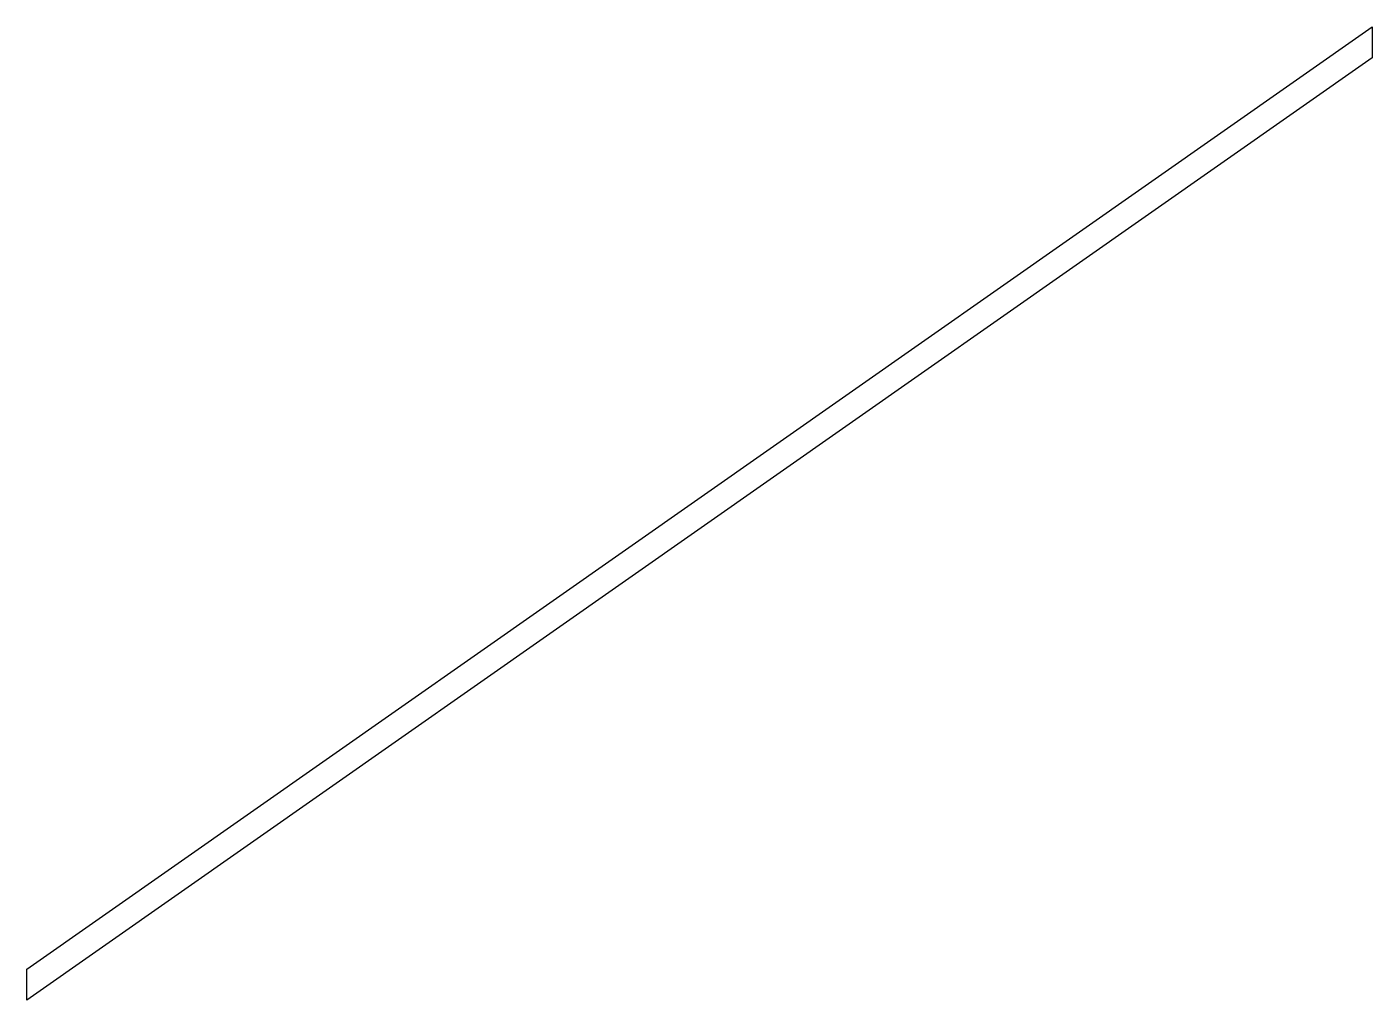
# Model space of a CAD drawing. Header units: millimetres. Extents: x 0 to 260, y 0 to 188.
import ezdxf

# ---------------------------------------------------------------- set-up
doc = ezdxf.new("R2010")
doc.units = ezdxf.units.MM

msp = doc.modelspace()

# ---------------------------------------------------------------- linework, layer by layer
for p, q in [((0, 6), (260, 188.05)), ((260, 188.05), (260, 182.05)), ((260, 182.05), (0, 0)), ((0, 0), (0, 6))]:
    msp.add_line(p, q)

doc.saveas('drawing.dxf')
